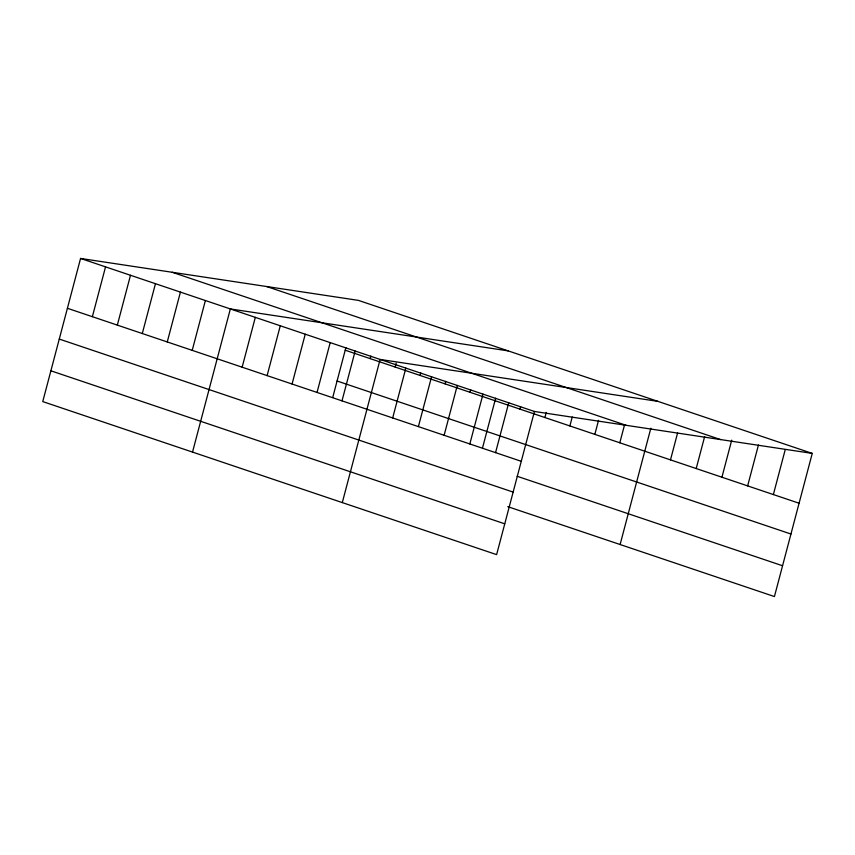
<?xml version="1.0" encoding="UTF-8"?>
<svg xmlns="http://www.w3.org/2000/svg" width="855" height="855" viewBox="0 0 855 855"><rect width="100%" height="100%" fill="white"/><g stroke="black" fill="none" stroke-linecap="round" stroke-linejoin="round"><path stroke-width="1.28" d="M812.25 453.407L358.384 300.372L80.573 258.445L42.75 401.594L496.616 554.628L534.439 411.469L812.25 453.407L774.427 596.555L507.774 506.652M92.372 316.692L105.539 266.867M117.327 325.114L130.494 275.278M142.293 333.525L155.46 283.7M167.259 341.947L180.426 292.111M192.225 350.358L205.382 300.533M192.525 452.092L230.348 308.944L508.159 350.871M242.147 367.19L255.314 317.365M267.113 375.612L280.28 325.776M292.068 384.023L305.235 334.198M317.034 392.445L330.201 342.609M332.723 397.5L345.89 347.654M342 400.856L355.167 351.031M370.172 358.619L370.856 356.065M342.299 502.59L380.122 359.442L657.933 401.369M395.138 367.041L396.154 363.204M392.68 417.945L405.847 368.11M420.104 375.452L420.778 372.898M418.394 426.613L431.561 376.788M445.07 383.874L445.744 381.319M444.119 435.291L457.286 385.455M470.026 392.285L470.699 389.73M469.833 443.959L483 394.134M482.498 447.999L495.665 398.152M495.558 452.626L508.725 402.801M519.958 409.118L520.631 406.563M544.913 417.539L546.27 412.431M569.879 425.95L572.241 417.016M594.845 434.372L598.553 420.318M619.8 442.783L624.535 424.903M620.11 544.528L650.847 428.205M670.491 459.872L677.577 433.047M696.205 468.551L704.648 436.606M721.93 477.218L731.72 440.165M747.644 485.886L758.449 445.006M773.369 494.564L785.179 449.837M266.707 286.543L720.573 439.566M172.25 272.285L626.117 425.309M80.573 258.445L534.439 411.469M345.217 350.208L799.083 503.232M337.073 380.999L790.95 534.022M67.406 308.281L521.272 461.305M517.168 476.278L782.56 565.754M59.273 339.072L513.139 492.095M50.883 370.803L504.76 523.826"/></g></svg>
